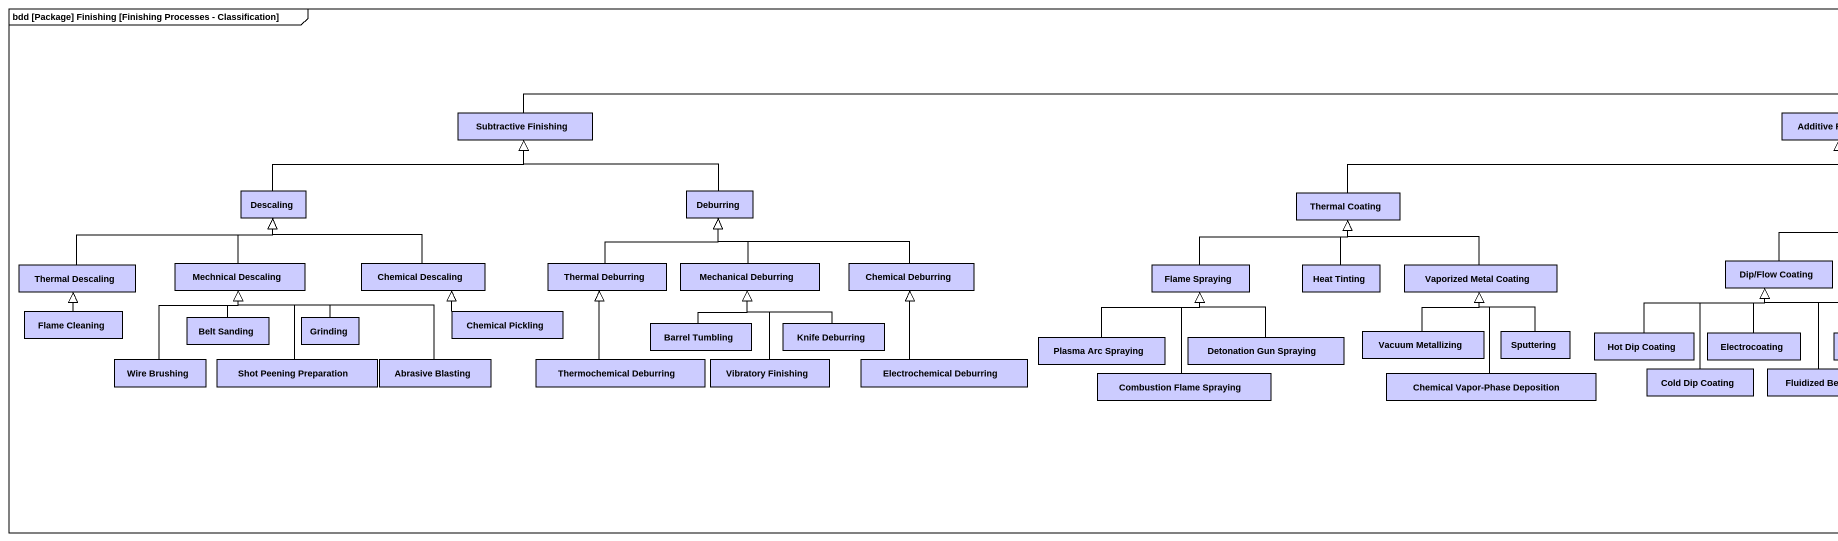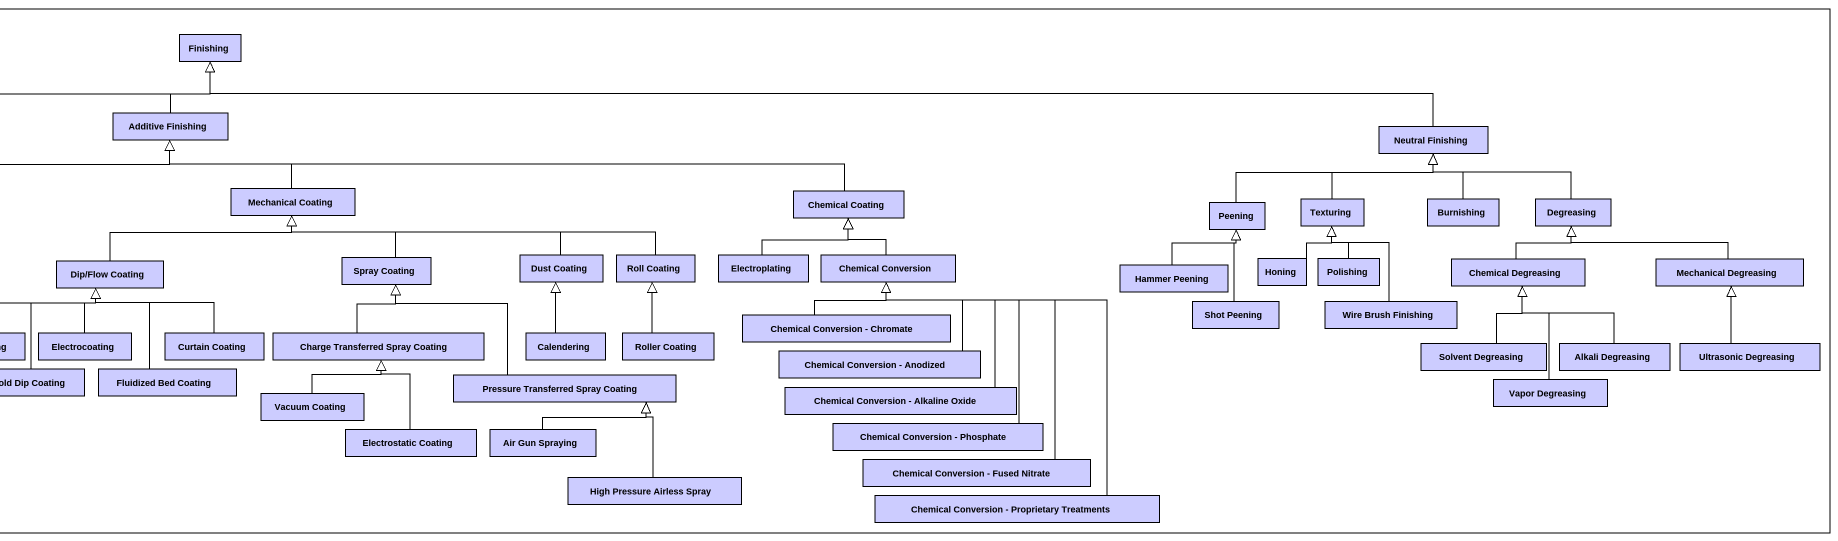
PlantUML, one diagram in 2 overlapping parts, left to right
@startuml
mainframe bdd [Package] Finishing [Finishing Processes - Classification]
hide circle
hide empty members
class Finishing #CCCCFF
class "Subtractive Finishing" as Subtractive_Finishing #CCCCFF
class "Additive Finishing" as Additive_Finishing #CCCCFF
class "Neutral Finishing" as Neutral_Finishing #CCCCFF
class "Mechanical Coating" as Mechanical_Coating #CCCCFF
class Descaling #CCCCFF
class Deburring #CCCCFF
class "Thermal Coating" as Thermal_Coating #CCCCFF
class "Chemical Coating" as Chemical_Coating #CCCCFF
class Peening #CCCCFF
class Texturing #CCCCFF
class Burnishing #CCCCFF
class Degreasing #CCCCFF
class "Thermal Descaling" as Thermal_Descaling #CCCCFF
class "Mechnical Descaling" as Mechnical_Descaling #CCCCFF
class "Chemical Descaling" as Chemical_Descaling #CCCCFF
class "Thermal Deburring" as Thermal_Deburring #CCCCFF
class "Mechanical Deburring" as Mechanical_Deburring #CCCCFF
class "Chemical Deburring" as Chemical_Deburring #CCCCFF
class "Flame Spraying" as Flame_Spraying #CCCCFF
class "Heat Tinting" as Heat_Tinting #CCCCFF
class "Vaporized Metal Coating" as Vaporized_Metal_Coating #CCCCFF
class "Dip/Flow Coating" as Dip_Flow_Coating #CCCCFF
class "Spray Coating" as Spray_Coating #CCCCFF
class "Dust Coating" as Dust_Coating #CCCCFF
class "Roll Coating" as Roll_Coating #CCCCFF
class Electroplating #CCCCFF
class "Chemical Conversion" as Chemical_Conversion #CCCCFF
class "Hammer Peening" as Hammer_Peening #CCCCFF
class Honing #CCCCFF
class Polishing #CCCCFF
class "Chemical Degreasing" as Chemical_Degreasing #CCCCFF
class "Mechanical Degreasing" as Mechanical_Degreasing #CCCCFF
class "Shot Peening" as Shot_Peening #CCCCFF
class "Wire Brush Finishing" as Wire_Brush_Finishing #CCCCFF
class "Flame Cleaning" as Flame_Cleaning #CCCCFF
class "Belt Sanding" as Belt_Sanding #CCCCFF
class Grinding #CCCCFF
class "Chemical Pickling" as Chemical_Pickling #CCCCFF
class "Barrel Tumbling" as Barrel_Tumbling #CCCCFF
class "Knife Deburring" as Knife_Deburring #CCCCFF
class "Plasma Arc Spraying" as Plasma_Arc_Spraying #CCCCFF
class "Detonation Gun Spraying" as Detonation_Gun_Spraying #CCCCFF
class "Vacuum Metallizing" as Vacuum_Metallizing #CCCCFF
class Sputtering #CCCCFF
class "Hot Dip Coating" as Hot_Dip_Coating #CCCCFF
class Electrocoating #CCCCFF
class "Curtain Coating" as Curtain_Coating #CCCCFF
class "Charge Transferred Spray Coating" as Charge_Transferred_Spray #CCCCFF
class Calendering #CCCCFF
class "Roller Coating" as Roller_Coating #CCCCFF
class "Chemical Conversion - Chromate" as Chemical_Conversion_Chromate #CCCCFF
class "Solvent Degreasing" as Solvent_Degreasing #CCCCFF
class "Alkali Degreasing" as Alkali_Degreasing #CCCCFF
class "Ultrasonic Degreasing" as Ultrasonic_Degreasing #CCCCFF
class "Wire Brushing" as Wire_Brushing #CCCCFF
class "Shot Peening Preparation" as Shot_Peening_Preparation #CCCCFF
class "Abrasive Blasting" as Abrasive_Blasting #CCCCFF
class "Thermochemical Deburring" as Thermochemical_Deburring #CCCCFF
class "Vibratory Finishing" as Vibratory_Finishing #CCCCFF
class "Electrochemical Deburring" as Electrochemical_Deburring #CCCCFF
class "Combustion Flame Spraying" as Combustion_Flame_Spraying #CCCCFF
class "Chemical Vapor-Phase Deposition" as Chemical_Vapor_Phase #CCCCFF
class "Cold Dip Coating" as Cold_Dip_Coating #CCCCFF
class "Fluidized Bed Coating" as Fluidized_Bed_Coating #CCCCFF
class "Pressure Transferred Spray Coating" as Pressure_Transferred_Spray #CCCCFF
class "Chemical Conversion - Anodized" as Chemical_Conversion_Anodized #CCCCFF
class "Vapor Degreasing" as Vapor_Degreasing #CCCCFF
class "Vacuum Coating" as Vacuum_Coating #CCCCFF
class "Chemical Conversion - Alkaline Oxide" as Chemical_Conversion_2 #CCCCFF
class "Electrostatic Coating" as Electrostatic_Coating #CCCCFF
class "Air Gun Spraying" as Air_Gun_Spraying #CCCCFF
class "Chemical Conversion - Phosphate" as Chemical_Conversion_3 #CCCCFF
class "Chemical Conversion - Fused Nitrate" as Chemical_Conversion_Fused #CCCCFF
class "High Pressure Airless Spray" as High_Pressure_Airless_Spray #CCCCFF
class "Chemical Conversion - Proprietary Treatments" as Chemical_Conversion_4 #CCCCFF
Subtractive_Finishing -right-|> Finishing
Additive_Finishing -up-|> Finishing
Neutral_Finishing -left-|> Finishing
Mechanical_Coating -up-|> Additive_Finishing
Descaling -right-|> Subtractive_Finishing
Deburring -left-|> Subtractive_Finishing
Thermal_Coating -right-|> Additive_Finishing
Chemical_Coating -left-|> Additive_Finishing
Peening -right-|> Neutral_Finishing
Texturing -up-|> Neutral_Finishing
Burnishing -up-|> Neutral_Finishing
Degreasing -left-|> Neutral_Finishing
Thermal_Descaling -right-|> Descaling
Mechnical_Descaling -up-|> Descaling
Chemical_Descaling -left-|> Descaling
Thermal_Deburring -up-|> Deburring
Mechanical_Deburring -up-|> Deburring
Chemical_Deburring -left-|> Deburring
Flame_Spraying -right-|> Thermal_Coating
Heat_Tinting -up-|> Thermal_Coating
Vaporized_Metal_Coating -left-|> Thermal_Coating
Dip_Flow_Coating -right-|> Mechanical_Coating
Spray_Coating -up-|> Mechanical_Coating
Dust_Coating -left-|> Mechanical_Coating
Roll_Coating -left-|> Mechanical_Coating
Electroplating -up-|> Chemical_Coating
Chemical_Conversion -up-|> Chemical_Coating
Hammer_Peening -up-|> Peening
Honing -up-|> Texturing
Polishing -up-|> Texturing
Chemical_Degreasing -up-|> Degreasing
Mechanical_Degreasing -left-|> Degreasing
Shot_Peening -up-|> Peening
Wire_Brush_Finishing -up-|> Texturing
Flame_Cleaning -up-|> Thermal_Descaling
Belt_Sanding -up-|> Mechnical_Descaling
Grinding -up-|> Mechnical_Descaling
Chemical_Pickling -left-|> Chemical_Descaling
Barrel_Tumbling -up-|> Mechanical_Deburring
Knife_Deburring -up-|> Mechanical_Deburring
Plasma_Arc_Spraying -up-|> Flame_Spraying
Detonation_Gun_Spraying -up-|> Flame_Spraying
Vacuum_Metallizing -up-|> Vaporized_Metal_Coating
Sputtering -up-|> Vaporized_Metal_Coating
Hot_Dip_Coating -right-|> Dip_Flow_Coating
Electrocoating -up-|> Dip_Flow_Coating
Curtain_Coating -up-|> Dip_Flow_Coating
Charge_Transferred_Spray -up-|> Spray_Coating
Calendering -up-|> Dust_Coating
Roller_Coating -up-|> Roll_Coating
Chemical_Conversion_Chromate -up-|> Chemical_Conversion
Solvent_Degreasing -up-|> Chemical_Degreasing
Alkali_Degreasing -up-|> Chemical_Degreasing
Ultrasonic_Degreasing -up-|> Mechanical_Degreasing
Wire_Brushing -up-|> Mechnical_Descaling
Shot_Peening_Preparation -up-|> Mechnical_Descaling
Abrasive_Blasting -left-|> Mechnical_Descaling
Thermochemical_Deburring -up-|> Thermal_Deburring
Vibratory_Finishing -up-|> Mechanical_Deburring
Electrochemical_Deburring -up-|> Chemical_Deburring
Combustion_Flame_Spraying -up-|> Flame_Spraying
Chemical_Vapor_Phase -up-|> Vaporized_Metal_Coating
Cold_Dip_Coating -up-|> Dip_Flow_Coating
Fluidized_Bed_Coating -up-|> Dip_Flow_Coating
Pressure_Transferred_Spray -up-|> Spray_Coating
Chemical_Conversion_Anodized -up-|> Chemical_Conversion
Vapor_Degreasing -up-|> Chemical_Degreasing
Vacuum_Coating -up-|> Charge_Transferred_Spray
Chemical_Conversion_2 -up-|> Chemical_Conversion
Electrostatic_Coating -up-|> Charge_Transferred_Spray
Air_Gun_Spraying -up-|> Pressure_Transferred_Spray
Chemical_Conversion_3 -up-|> Chemical_Conversion
Chemical_Conversion_Fused -up-|> Chemical_Conversion
High_Pressure_Airless_Spray -up-|> Pressure_Transferred_Spray
Chemical_Conversion_4 -up-|> Chemical_Conversion
@enduml
